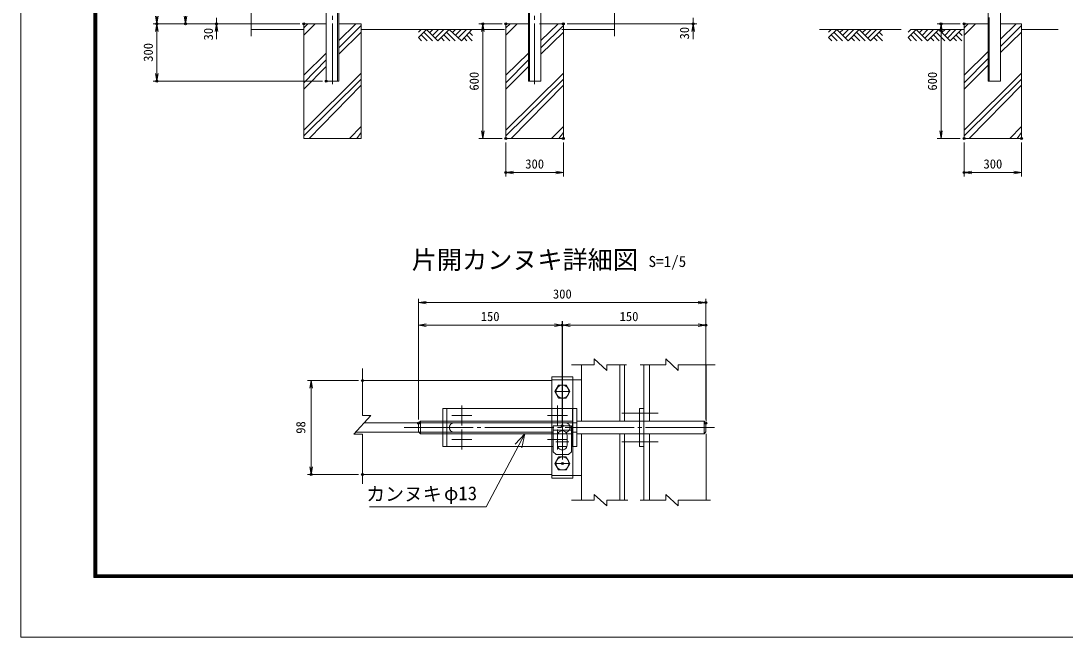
# Model space of a CAD drawing. Units: millimetres, scale not verified, with parts at other scales. Extents: x -5936 to 5936, y -4198 to 4197.
# Drawn here: x -5936 to -484, y -4198 to -978 of the extents above; entities that cross this region are included whole.
import ezdxf
from ezdxf.enums import TextEntityAlignment as Align

# ---------------------------------------------------------------- set-up
doc = ezdxf.new("R2010")
doc.units = ezdxf.units.MM
doc.header["$LTSCALE"] = 20
doc.header["$PDMODE"] = 32
doc.header["$PDSIZE"] = 10
doc.linetypes.add('LONG_CHAIN', pattern=[21, 18, -1, 1, -1])
doc.linetypes.add('LONG_DASHED2', pattern=[13, 12, -1])
doc.layers.add('0-0_D-TTL-TXT', color=7, linetype='Continuous')
doc.layers.add('0-D_Defpoints', color=7, linetype='Continuous')
for name, color, linetype, lineweight in [('0-1_D-STR1', 1, 'Continuous', 9), ('0-2_D-BGD', 7, 'Continuous', 9), ('0-3_D-STR4', 7, 'Continuous', 9), ('0-4_D-STR3', 3, 'Continuous', 9), ('0-5_22', 7, 'Continuous', 9), ('0-6_D-STR-DIM', 7, 'Continuous', 9), ('0-7_D-BMK', 2, 'LONG_CHAIN', 9), ('0-8_D-DCR-HCH', 7, 'Continuous', 9), ('0-A_D-TTL', 2, 'Continuous', 9), ('0-B_D-STR-TXT', 7, 'Continuous', 9), ('0-C_0', 7, 'Continuous', 9), ('0-E_1', 7, 'Continuous', 9)]:
    doc.layers.add(name, color=color, linetype=linetype, lineweight=lineweight)
doc.styles.add('ＭＳ ゴシック', font='')
doc.styles.get('ＭＳ ゴシック').set_extended_font_data('MS Gothic')

# ---------------------------------------------------------------- blocks, each defined once
blk = doc.blocks.new('G3')
at = {"layer": '0-5_22'}
for p, q in [((92325.7, 60747), (92608.6, 61029.8)), ((92325.7, 60181.3), (93174.3, 61029.8)), ((92325.7, 60181.3), (92658.8, 59848.2)), ((92608.6, 60464.2), (93224.5, 59848.2)), ((92891.4, 60747), (93790.2, 59848.2)), ((93174.3, 61029.8), (94355.9, 59848.2)), ((93840.4, 61029.8), (93507.4, 60696.7)), ((94406.1, 61029.9), (93790.2, 60413.9)), ((94971.8, 61029.8), (94073, 60131.1)), ((95537.5, 61029.8), (94355.9, 59848.2)), ((94689, 60181.3), (95022, 59848.2)), ((94971.8, 60464.2), (95587.7, 59848.2)), ((95254.6, 60747), (96153.4, 59848.2)), ((95537.5, 61029.8), (96719.1, 59848.2)), ((96203.7, 61029.8), (95870.6, 60696.8)), ((96769.4, 61029.8), (96153.4, 60413.9)), ((97335, 61029.9), (96436.3, 60131.1)), ((97900.7, 61029.9), (96719.1, 59848.2)), ((97385.3, 59848.2), (97052.2, 60181.3)), ((97950.9, 59848.2), (97335, 60464.2)), ((97967.3, 60397.6), (97617.9, 60747))]:
    blk.add_line(p, q, dxfattribs=at)
blk = doc.blocks.new('G4')
at = {"layer": '0-5_22'}
for p, q in [((84029.9, 60747), (84312.8, 61029.8)), ((84029.9, 60181.3), (84878.5, 61029.8)), ((84029.9, 60181.3), (84363, 59848.2)), ((84312.8, 60464.2), (84928.7, 59848.2)), ((84595.6, 60747), (85494.4, 59848.2)), ((84878.5, 61029.8), (86060.1, 59848.2)), ((85544.6, 61029.8), (85211.6, 60696.7)), ((86110.3, 61029.9), (85494.4, 60413.9)), ((86676, 61029.8), (85777.2, 60131.1)), ((87241.7, 61029.8), (86060.1, 59848.2)), ((86393.2, 60181.3), (86726.3, 59848.2)), ((86676, 60464.2), (87291.9, 59848.2)), ((86958.8, 60747), (87857.6, 59848.2)), ((87241.7, 61029.8), (88423.3, 59848.2)), ((87907.9, 61029.8), (87574.8, 60696.8)), ((88473.6, 61029.8), (87857.6, 60413.9)), ((89039.2, 61029.9), (88140.5, 60131.1)), ((89604.9, 61029.9), (88423.3, 59848.2)), ((89089.5, 59848.2), (88756.4, 60181.3)), ((89655.1, 59848.2), (89039.2, 60464.2)), ((89671.5, 60397.6), (89322.1, 60747))]:
    blk.add_line(p, q, dxfattribs=at)
blk = doc.blocks.new('G5')
at = {"layer": '0-5_22'}
for p, q in [((41207.4, 60747), (41490.3, 61029.8)), ((41207.4, 60181.3), (42055.9, 61029.8)), ((41207.4, 60181.3), (41540.5, 59848.2)), ((41490.3, 60464.2), (42106.2, 59848.2)), ((41773.1, 60747), (42671.9, 59848.2)), ((42055.9, 61029.8), (43237.6, 59848.2)), ((42722.1, 61029.8), (42389, 60696.7)), ((43287.8, 61029.9), (42671.9, 60413.9)), ((43853.5, 61029.8), (42954.7, 60131.1)), ((44419.2, 61029.8), (43237.6, 59848.2)), ((43570.7, 60181.3), (43903.7, 59848.2)), ((43853.5, 60464.2), (44469.4, 59848.2)), ((44136.3, 60747), (45035.1, 59848.2)), ((44419.2, 61029.8), (45700.8, 59848.2)), ((45085.3, 61029.8), (44752.3, 60696.8)), ((45651, 61029.8), (45035.1, 60413.9)), ((46216.7, 61029.9), (45317.9, 60131.1)), ((46782.4, 61029.9), (45700.8, 59848.2)), ((46266.9, 59848.2), (45933.9, 60181.3)), ((46832.6, 59848.2), (46216.7, 60464.2)), ((46849, 60397.6), (46499.5, 60747))]:
    blk.add_line(p, q, dxfattribs=at)
blk = doc.blocks.new('_OPEN')
at = {"layer": '0-C_0'}
blk.add_line((-20, 3.333), (0, 0), dxfattribs=at)
blk.add_lwpolyline([(-20, -3.333), (0, 0), (-20, 0)], dxfattribs=at)
blk = doc.blocks.new('G2')
at = {"layer": '0-E_1'}
for q in [(65729.8, 14930.8), (65181.3, 14639.3), (68158.8, 9698.5)]:
    blk.add_line((64911.6, 15808.6), q, dxfattribs=at)

msp = doc.modelspace()

# ---------------------------------------------------------------- linework, layer by layer
at = {"layer": '0-1_D-STR1'}
for p, q in [((-4341.41, 1517.41), (-4341.41, -1292.59)), ((-4282.41, 1517.41), (-4282.41, -1292.59)), ((-4276.41, 1517.41), (-4276.41, -1292.59)), ((-3286.41, 1517.41), (-3286.41, -1292.59)), ((-3280.41, 1517.41), (-3280.41, -1292.59)), ((-3221.41, 1517.41), (-3221.41, -1292.59)), ((-886.53, 1517.41), (-886.53, -1292.59)), ((-821.53, 1517.41), (-821.53, -1292.59)), ((-4732.9, -22.6), (-4732.9, -1058.27)), ((-2837.6, -22.6), (-2837.6, -1058.27)), ((-880.53, -960.16), (-880.53, -1292.59)), ((-4276.41, -1292.59), (-4341.41, -1292.59)), ((-4276.41, -1292.59), (-4326.41, -1292.59)), ((-4276.41, -1292.59), (-4316.41, -1292.59)), ((-3286.41, -1292.59), (-3221.41, -1292.59)), ((-3278.91, -1292.59), (-3228.91, -1292.59)), ((-886.53, -1292.59), (-821.53, -1292.59)), ((-2942.14, -2774.04), (-3061.35, -2774.04)), ((-3008.86, -2774.04), (-3008.86, -3069.96)), ((-2877.52, -2804.04), (-2942.14, -2744.04)), ((-2942.14, -2774.04), (-2942.14, -2744.04)), ((-2774.36, -2774.04), (-2877.52, -2774.04)), ((-2877.52, -2774.04), (-2877.52, -2804.04)), ((-2808.86, -2774.04), (-2808.86, -3069.96)), ((-2783.86, -2774.04), (-2783.86, -3069.96)), ((-2568.91, -2774.04), (-2702, -2774.04)), ((-2683.86, -2774.04), (-2683.86, -3069.96)), ((-2653.86, -2774.04), (-2653.86, -3069.96)), ((-2568.91, -2774.04), (-2568.91, -2744.04)), ((-2504.29, -2804.04), (-2568.91, -2744.04)), ((-2311.32, -2774.04), (-2504.29, -2774.04)), ((-2504.29, -2774.04), (-2504.29, -2804.04)), ((-2358.86, -2774.04), (-2358.86, -3069.96)), ((-4153.26, -3039.82), (-4153.26, -2794.55)), ((-3163.86, -2857.46), (-4153.26, -2857.46)), ((-3008.86, -2852.46), (-3053.86, -2852.46)), ((-4198.26, -3136.75), (-4108.26, -3039.82)), ((-4153.26, -3039.82), (-4108.26, -3039.82)), ((-3856.92, -3077.46), (-4143.21, -3077.46)), ((-4153.26, -3136.75), (-4198.26, -3136.75)), ((-3856.92, -3127.46), (-4189.64, -3127.46)), ((-4153.26, -3396.42), (-4153.26, -3136.75)), ((-3008.86, -3134.96), (-3008.86, -3482.36)), ((-2808.86, -3134.96), (-2808.86, -3482.36)), ((-2783.86, -3134.96), (-2783.86, -3482.36)), ((-2683.86, -3134.96), (-2683.86, -3482.36)), ((-2653.86, -3134.96), (-2653.86, -3482.36)), ((-2358.86, -3134.96), (-2358.86, -3482.36)), ((-3163.86, -3347.46), (-4153.26, -3347.46)), ((-3008.86, -3352.46), (-3053.86, -3352.46)), ((-2942.14, -3482.36), (-3061.35, -3482.36)), ((-2942.14, -3482.36), (-2942.14, -3452.36)), ((-2767.35, -3482.36), (-2877.52, -3482.36)), ((-2568.91, -3482.36), (-2702.72, -3482.36)), ((-2568.91, -3482.36), (-2568.91, -3452.36)), ((-2336.32, -3482.36), (-2504.29, -3482.36))]:
    msp.add_line(p, q, dxfattribs=at)
at = {"layer": '0-1_D-STR1', "linetype": 'LONG_DASHED2'}
msp.add_line((-3163.86, -2852.46), (-3053.86, -2852.46), dxfattribs=at)
at = {"layer": '0-1_D-STR1'}
for points in [[(-2877.52, -3482.36), (-2877.52, -3512.36), (-2942.14, -3452.36)], [(-2504.29, -3482.36), (-2504.29, -3512.36), (-2568.91, -3452.36)]]:
    msp.add_lwpolyline(points, dxfattribs=at)
at = {"layer": '0-2_D-BGD'}
for p, q in [((-4458.91, -1022.59), (-4732.9, -1022.59)), ((-4158.91, -1022.59), (-3411.41, -1022.59)), ((-3111.41, -1022.59), (-2837.6, -1022.59)), ((-1766.86, -1022.59), (-1340.27, -1022.59)), ((-1289.95, -1022.59), (-1011.53, -1022.59)), ((-711.53, -1022.59), (-520.76, -1022.59))]:
    msp.add_line(p, q, dxfattribs=at)
at = {"layer": '0-3_D-STR4'}
for p, q in [((-4458.91, -992.59), (-4458.91, -1592.59)), ((-4458.91, -992.59), (-4341.41, -992.59)), ((-4276.41, -992.59), (-4158.91, -992.59)), ((-4276.41, -992.59), (-4168.91, -992.59)), ((-4158.91, -992.59), (-4158.91, -1592.59)), ((-3403.91, -992.59), (-3403.91, -1592.59)), ((-3278.91, -992.59), (-3403.91, -992.59)), ((-3103.91, -992.59), (-3228.91, -992.59)), ((-3103.91, -992.59), (-3103.91, -1592.59)), ((-1011.53, -992.59), (-886.53, -992.59)), ((-821.53, -992.59), (-711.53, -992.59)), ((-711.53, -992.59), (-711.53, -1592.59)), ((-4458.91, -1592.59), (-4158.91, -1592.59)), ((-3103.91, -1592.59), (-3403.91, -1592.59))]:
    msp.add_line(p, q, dxfattribs=at)
msp.add_lwpolyline([(-1011.53, -992.59), (-1011.53, -1592.59), (-711.53, -1592.59)], dxfattribs=at)
at = {"layer": '0-4_D-STR3'}
for p, q in [((-3163.86, -2837.46), (-3053.86, -2837.46)), ((-3163.86, -2852.46), (-3163.86, -2837.46)), ((-3163.86, -2852.46), (-3163.86, -3352.46)), ((-3053.86, -2852.46), (-3053.86, -2837.46)), ((-3053.86, -2852.46), (-3053.86, -3352.46)), ((-3733.86, -3002.46), (-3033.86, -3002.46)), ((-3733.86, -3202.46), (-3733.86, -3002.46)), ((-3711.36, -3002.46), (-3711.36, -3202.46)), ((-3056.36, -3002.46), (-3056.36, -3202.46)), ((-3033.86, -3202.46), (-3033.86, -3002.46)), ((-2706.36, -3202.46), (-2706.36, -3002.46)), ((-2683.86, -3202.46), (-2683.86, -3002.46)), ((-3849.42, -3069.96), (-3859.42, -3079.96)), ((-3859.42, -3079.96), (-3859.42, -3124.96)), ((-3033.86, -3077.46), (-3856.92, -3077.46)), ((-3376.52, -3069.96), (-3849.42, -3069.96)), ((-3849.42, -3069.96), (-3849.42, -3134.96)), ((-3056.36, -3069.96), (-3711.36, -3069.96)), ((-3156.92, -3229.23), (-3156.92, -3094.23)), ((-3156.92, -3094.23), (-3061.92, -3094.23)), ((-3061.92, -3094.23), (-3061.92, -3229.23)), ((-2678.86, -3069.96), (-3033.86, -3069.96)), ((-2369.42, -3069.96), (-2681.36, -3069.96)), ((-2369.42, -3134.96), (-2369.42, -3069.96)), ((-2359.42, -3079.96), (-2369.42, -3069.96)), ((-3859.42, -3124.96), (-3849.42, -3134.96)), ((-3156.92, -3127.46), (-3856.92, -3127.46)), ((-3376.52, -3134.96), (-3849.42, -3134.96)), ((-3514.26, -3134.96), (-3711.36, -3134.96)), ((-3056.36, -3134.96), (-3419.26, -3134.96)), ((-3134.42, -3144.23), (-3134.42, -3194.23)), ((-3133.86, -3202.46), (-3133.86, -3152.46)), ((-3086.21, -3134.96), (-3132.64, -3134.96)), ((-3084.42, -3144.23), (-3084.42, -3194.23)), ((-2678.86, -3134.96), (-3033.86, -3134.96)), ((-2369.42, -3134.96), (-2681.36, -3134.96)), ((-3733.86, -3202.46), (-3156.92, -3202.46)), ((-3133.03, -3202.46), (-3085.82, -3202.46)), ((-3061.92, -3202.46), (-3033.86, -3202.46)), ((-3141.92, -3244.23), (-3156.92, -3229.23)), ((-3076.92, -3244.23), (-3141.92, -3244.23)), ((-3061.92, -3229.23), (-3076.92, -3244.23)), ((-3163.86, -3352.46), (-3163.86, -3367.46)), ((-3053.86, -3367.46), (-3163.86, -3367.46)), ((-3053.86, -3352.46), (-3053.86, -3367.46))]:
    msp.add_line(p, q, dxfattribs=at)
at = {"layer": '0-4_D-STR3', "linetype": 'LONG_CHAIN'}
for p, q in [((-3141.98, -2914.96), (-3075.74, -2914.96)), ((-3633.86, -3091.94), (-3633.86, -2987.98)), ((-3133.86, -3091.94), (-3133.86, -2987.98)), ((-3685.84, -3039.96), (-3581.9, -3039.96)), ((-3081.88, -3039.96), (-3185.82, -3039.96)), ((-2608.77, -3027.46), (-2797.71, -3027.46)), ((-3934.23, -3102.46), (-2310.72, -3102.46)), ((-3633.86, -3112.98), (-3633.86, -3216.94)), ((-3685.84, -3164.96), (-3581.9, -3164.96)), ((-3142.55, -3177.46), (-3075.17, -3177.46)), ((-2608.77, -3177.46), (-2797.71, -3177.46)), ((-3141.98, -3289.96), (-3075.74, -3289.96))]:
    msp.add_line(p, q, dxfattribs=at)
at = {"layer": '0-4_D-STR3', "linetype": 'LONG_DASHED2'}
for p, q in [((-2706.36, -3002.46), (-2683.86, -3002.46)), ((-3061.92, -3116.73), (-3156.92, -3116.73)), ((-3133.86, -3112.98), (-3133.86, -3216.94)), ((-3033.86, -3127.46), (-3061.92, -3127.46)), ((-3081.88, -3164.96), (-3185.82, -3164.96)), ((-2706.36, -3202.46), (-2683.86, -3202.46)), ((-3163.86, -3352.46), (-3053.86, -3352.46))]:
    msp.add_line(p, q, dxfattribs=at)
at = {"layer": '0-4_D-STR3'}
for points in [[(-3148.06, -2914.96), (-3128.46, -2881.01), (-3089.26, -2881.01), (-3069.66, -2914.96), (-3089.26, -2948.91), (-3128.46, -2948.91)], [(-3148.06, -3289.96), (-3128.46, -3323.91), (-3089.26, -3323.91), (-3069.66, -3289.96), (-3089.26, -3256.01), (-3128.46, -3256.01)]]:
    msp.add_lwpolyline(points, close=True, dxfattribs=at)
msp.add_lwpolyline([(-2359.42, -3079.96), (-2359.42, -3124.96), (-2369.42, -3134.96)], dxfattribs=at)
for centre in [(-3108.86, -2914.96), (-3108.86, -3289.96)]:
    msp.add_circle(centre, 34, dxfattribs=at)
at = {"layer": '0-4_D-STR3', "linetype": 'LONG_DASHED2'}
for centre, start, end in [((-3673.86, -3102.46), 89.99998, 269.99929), ((-3093.86, -3102.46), 270.00068, 89.99999)]:
    msp.add_arc(centre, 25, start, end, dxfattribs=at)
at = {"layer": '0-4_D-STR3'}
for centre, start, end in [((-3109.42, -3144.23), 0.00001, 180.00001), ((-3109.42, -3194.23), 180, 0.00001)]:
    msp.add_arc(centre, 25, start, end, dxfattribs=at)
at = {"layer": '0-6_D-STR-DIM'}
for p, q in [((-4914.37, -962.59), (-4914.37, -992.59)), ((-2426.29, -962.59), (-2426.29, -992.59)), ((-4478.91, -992.59), (-4934.37, -992.59)), ((-4914.37, -1032.59), (-4914.37, -1072.59)), ((-3083.91, -992.59), (-2406.29, -992.59)), ((-2426.29, -1032.59), (-2426.29, -1072.59)), ((-3859.42, -3059.96), (-3859.42, -2429.77)), ((-3819.42, -2449.77), (-2399.42, -2449.77)), ((-2359.42, -3059.96), (-2359.42, -2429.77)), ((-3859.42, -3059.96), (-3859.42, -2547.46)), ((-3109.42, -3074.23), (-3109.42, -2547.46)), ((-3108.86, -3269.96), (-3108.86, -2547.46)), ((-2359.42, -3059.96), (-2359.42, -2547.46)), ((-3819.42, -2567.46), (-3149.42, -2567.46)), ((-3068.86, -2567.46), (-2399.42, -2567.46)), ((-4173.26, -2857.46), (-4440.46, -2857.46)), ((-4420.46, -2897.46), (-4420.46, -3307.46)), ((-4173.26, -3347.46), (-4440.46, -3347.46))]:
    msp.add_line(p, q, dxfattribs=at)
at = {"layer": '0-7_D-BMK'}
for p, q in [((-4308.91, 1528.35), (-4308.91, -1307.61)), ((-3253.91, 1528.35), (-3253.91, -1307.61))]:
    msp.add_line(p, q, dxfattribs=at)
at = {"layer": '0-8_D-DCR-HCH'}
for p, q in [((-4399.75, -992.59), (-4458.91, -1051.98)), ((-4437.18, -992.59), (-4458.91, -1014.54)), ((-4186.79, -992.59), (-4276.41, -1080.1)), ((-4158.91, -1001.23), (-4276.41, -1118.53)), ((-3344.75, -992.59), (-3403.91, -1051.98)), ((-3382.18, -992.59), (-3403.91, -1014.54)), ((-3131.79, -992.59), (-3221.41, -1080.1)), ((-3103.91, -1001.23), (-3221.41, -1118.53)), ((-952.37, -992.59), (-1011.53, -1051.98)), ((-989.8, -992.59), (-1011.53, -1014.54)), ((-739.41, -992.59), (-821.53, -1072.77)), ((-711.53, -1001.23), (-821.53, -1111.04)), ((-4158.91, -1036.17), (-4276.41, -1150.8)), ((-3103.91, -1036.17), (-3221.41, -1150.8)), ((-711.53, -1036.17), (-821.53, -1143.48)), ((-886.53, -1138.49), (-1011.53, -1261.61)), ((-4341.41, -1145.88), (-4458.91, -1261.61)), ((-4341.41, -1181.07), (-4458.91, -1300.7)), ((-3286.41, -1145.88), (-3403.91, -1261.61)), ((-3286.41, -1181.07), (-3403.91, -1300.7)), ((-886.53, -1173.43), (-1011.53, -1300.7)), ((-4341.41, -1216.74), (-4458.91, -1334.81)), ((-4158.91, -1251), (-4458.91, -1547.98)), ((-3286.41, -1216.74), (-3403.91, -1334.81)), ((-3103.91, -1251), (-3403.91, -1547.98)), ((-886.53, -1209.2), (-1011.53, -1334.81)), ((-711.53, -1251), (-1011.53, -1547.98)), ((-4158.91, -1282.2), (-4458.91, -1579.17)), ((-3103.91, -1282.2), (-3403.91, -1579.17)), ((-711.53, -1282.2), (-1011.53, -1579.17)), ((-4158.91, -1313.39), (-4431.77, -1592.59)), ((-3103.91, -1313.39), (-3376.77, -1592.59)), ((-711.53, -1313.39), (-984.39, -1592.59)), ((-4158.91, -1529.26), (-4220.9, -1592.59)), ((-4158.91, -1560.45), (-4182.21, -1592.59)), ((-3103.91, -1529.26), (-3165.9, -1592.59)), ((-3103.91, -1560.45), (-3127.21, -1592.59)), ((-711.53, -1529.26), (-773.51, -1592.59)), ((-711.53, -1560.45), (-734.83, -1592.59))]:
    msp.add_line(p, q, dxfattribs=at)
at = {"layer": '0-A_D-TTL'}
for points in [[(-5935.95, 4197.49), (5936.05, 4197.49), (5936.05, -4197.71), (-5935.95, -4197.71)], [(-5554.35, 3886.55), (5554.45, 3886.55), (5554.45, -3886.78), (-5554.35, -3886.78)], [(-5550.82, 3883.02), (5550.92, 3883.02), (5550.92, -3883.25), (-5550.82, -3883.25)], [(-5547.28, 3879.49), (5547.38, 3879.49), (5547.38, -3879.71), (-5547.28, -3879.71)], [(-5543.75, 3875.95), (5543.85, 3875.95), (5543.85, -3876.18), (-5543.75, -3876.18)], [(-5540.22, 3872.42), (5540.32, 3872.42), (5540.32, -3872.65), (-5540.22, -3872.65)]]:
    msp.add_lwpolyline(points, close=True, dxfattribs=at)
at = {"layer": '0-B_D-STR-TXT'}
msp.add_line((-3507.53, -3516.84), (-4116.39, -3516.84), dxfattribs=at)
at = {"layer": '0-C_0'}
for p, q in [((-4478.91, -992.59), (-5245.99, -992.59)), ((-4478.91, -992.59), (-5245.99, -992.59)), ((-5225.99, -1032.59), (-5225.99, -1252.59)), ((-4478.91, -992.59), (-5096.97, -992.59)), ((-3423.91, -992.59), (-3544.61, -992.59)), ((-3524.61, -1552.59), (-3524.61, -1032.59)), ((-1031.53, -992.59), (-1152.23, -992.59)), ((-1132.23, -1552.59), (-1132.23, -1032.59)), ((-4361.41, -1292.59), (-5245.99, -1292.59)), ((-3423.91, -1592.59), (-3544.61, -1592.59)), ((-3403.91, -1612.59), (-3403.91, -1790.32)), ((-3103.91, -1612.59), (-3103.91, -1790.32)), ((-1031.53, -1592.59), (-1152.23, -1592.59)), ((-1011.53, -1612.59), (-1011.53, -1790.32)), ((-711.53, -1612.59), (-711.53, -1790.32)), ((-3143.91, -1770.32), (-3363.91, -1770.32)), ((-751.53, -1770.32), (-971.53, -1770.32))]:
    msp.add_line(p, q, dxfattribs=at)
at = {"layer": '0-D_Defpoints'}
for p in [(-5225.99, -992.59), (-5076.97, -992.59), (-4914.37, -992.59), (-4458.91, -992.59), (-3524.61, -992.59), (-3403.91, -992.59), (-3103.91, -992.59), (-2426.29, -992.59), (-1132.23, -992.59), (-1011.53, -992.59), (-5225.99, -1292.59), (-4341.41, -1292.59), (-3403.91, -1592.59), (-3103.91, -1592.59), (-1011.53, -1592.59), (-711.53, -1592.59), (-3403.91, -1770.32), (-1011.53, -1770.32), (-2359.42, -2449.77), (-3109.42, -2567.46), (-2359.42, -2567.46), (-4153.26, -2857.46), (-3859.42, -3079.96), (-3109.42, -3094.23), (-2359.42, -3079.96), (-3108.86, -3289.96), (-4420.46, -3347.46), (-4153.26, -3347.46)]:
    msp.add_point(p, dxfattribs=at)

# ---------------------------------------------------------------- block references
at = {"layer": '0-4_D-STR3'}
for name, p, xscale, yscale in [('G5', (-5920.74, -4074.08), 0.05, 0.05), ('G4', (-5920.74, -4074.08), 0.05, 0.05), ('G3', (-5920.74, -4074.08), 0.05, 0.05), ('G2', (752.4, -4123), -0.0625, 0.0625)]:
    msp.add_blockref(name, p, dxfattribs=dict(at, xscale=xscale, yscale=yscale))
at = {"layer": '0-6_D-STR-DIM', "xscale": 2, "yscale": 2}
for p, rotation in [((-4914.37, -992.59), 90), ((-2426.29, -992.59), 90), ((-3859.42, -2449.77), 180), ((-3859.42, -2567.46), 180), ((-3108.86, -2567.46), 180), ((-4420.46, -2857.46), 90), ((-4420.46, -3347.46), 270)]:
    msp.add_blockref('_OPEN', p, dxfattribs=dict(at, rotation=rotation))
for p in [(-2359.42, -2449.77), (-3109.42, -2567.46), (-2359.42, -2567.46)]:
    msp.add_blockref('_OPEN', p, dxfattribs=at)
at = {"layer": '0-C_0', "xscale": 2, "yscale": 2}
for p, rotation in [((-5225.99, -992.59), 270), ((-5076.97, -992.59), 270), ((-5225.99, -992.59), 90), ((-3524.61, -992.59), 90), ((-1132.23, -992.59), 90), ((-5225.99, -1292.59), 270), ((-3524.61, -1592.59), 270), ((-1132.23, -1592.59), 270), ((-3403.91, -1770.32), 180), ((-1011.53, -1770.32), 180)]:
    msp.add_blockref('_OPEN', p, dxfattribs=dict(at, rotation=rotation))
for p in [(-3103.91, -1770.32), (-711.53, -1770.32)]:
    msp.add_blockref('_OPEN', p, dxfattribs=at)

# ---------------------------------------------------------------- texts
at = {"layer": '0-0_D-TTL-TXT', "style": 'ＭＳ ゴシック'}
for s, height, p in [('片開カンヌキ詳細図', 96.21, (-3895.3, -2302.94)), ('S=1/5', 57.77, (-2659.04, -2281.12))]:
    msp.add_text(s, height=height, dxfattribs=at).set_placement(p, align=Align.BOTTOM_LEFT)
at = {"layer": '0-6_D-STR-DIM', "style": 'ＭＳ ゴシック'}
for s, p in [('30', (-4918.91, -1079.76)), ('30', (-2433.13, -1074.73)), ('98', (-4436.4, -3134.96))]:
    msp.add_text(s, height=48.09, rotation=90, dxfattribs=at).set_placement(p, align=Align.BOTTOM_LEFT)
for s, p in [('300', (-3158.3, -2443.02)), ('150', (-3535.07, -2560.71)), ('150', (-2810.07, -2560.71))]:
    msp.add_text(s, height=48.09, dxfattribs=at).set_placement(p, align=Align.BOTTOM_LEFT)
at = {"layer": '0-B_D-STR-TXT', "style": 'ＭＳ ゴシック'}
for s, p in [('カンヌキ', (-4132.76, -3506.78)), ('φ13', (-3726.78, -3503.75))]:
    msp.add_text(s, height=72.14, dxfattribs=at).set_placement(p, align=Align.BOTTOM_LEFT)
at = {"layer": '0-C_0', "style": 'ＭＳ ゴシック'}
for s, p in [('300', (-5232.74, -1191.46)), ('600', (-3531.36, -1341.84)), ('600', (-1138.98, -1341.84))]:
    msp.add_text(s, height=48.09, rotation=90, dxfattribs=at).set_placement(p, align=Align.BOTTOM_LEFT)
for p in [(-3302.79, -1763.57), (-910.41, -1763.57)]:
    msp.add_text('300', height=48.09, dxfattribs=at).set_placement(p, align=Align.BOTTOM_LEFT)

doc.saveas('drawing.dxf')
